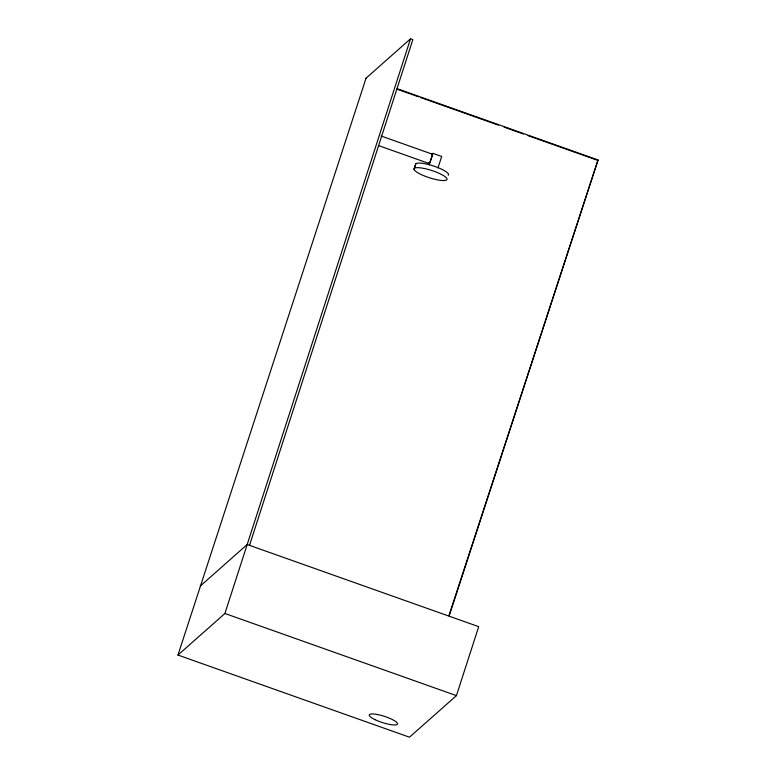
<?xml version="1.0" encoding="UTF-8"?>
<svg xmlns="http://www.w3.org/2000/svg" width="776" height="776" viewBox="0 0 776 776"><rect width="100%" height="100%" fill="white"/><g stroke="black" fill="none" stroke-linecap="round" stroke-linejoin="round"><path stroke-width="1.16" d="M414.316 168.353A17.334 3.812 17.9 0 1 440.351 173.902A17.334 3.812 17.9 0 1 438.421 180.032A17.334 3.812 17.9 0 1 414.015 169.304L415.8 163.755A17.334 3.812 17.9 0 1 435.297 166.597A17.334 3.812 17.9 0 1 448.218 175.26M415.8 163.755L414.015 169.304M200.237 586.093L247.185 544.519L478.705 626.668L456.433 695.626L409.485 737.2L177.966 655.051L366.059 78.182M177.966 655.051L224.914 613.486L410.523 38.8L412.842 39.624L249.503 545.344M429.254 164.851L432.959 153.357L441.69 156.451L437.974 167.946M449.061 615.261L598.034 159.963L397.37 88.765M449.149 615.998L598.034 159.963M365.933 78.289L410.523 38.8M432.019 154.191L432.959 153.357M396.914 89.124L418.574 96.816M420.854 97.621L498.386 125.13M504.09 127.148L523.47 134.025M528.029 135.645L597.578 160.322M381.035 135.975L432.213 154.133M378.824 145.684L428.856 163.445M224.914 613.486L456.433 695.626M431.728 154.56A4.957 0.621 -70.5 0 1 431.834 156.791L431.058 159.177A4.957 0.621 -70.5 0 1 428.827 162.63M375.099 719.692A14.86 3.269 17.9 0 0 397.487 724.105A14.86 3.269 17.9 0 0 377.572 714.55A14.86 3.269 17.9 0 0 375.099 719.692"/></g></svg>
